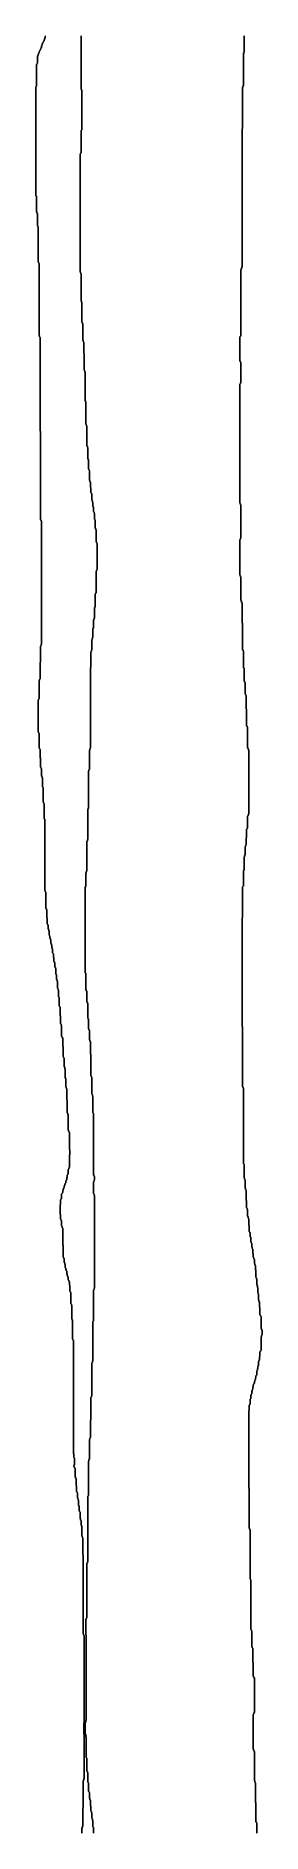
# Model space of a CAD drawing. Header units: metres. Extents: x -226 to 214, y 1 to 3500.
import ezdxf

# ---------------------------------------------------------------- set-up
doc = ezdxf.new("R2010")
doc.units = ezdxf.units.M
for name, color, linetype in [('Curve_Exist', 63, 'Continuous'), ('CuttingCurve_A', 10, 'Continuous'), ('CuttingCurve_B', 30, 'Continuous')]:
    doc.layers.add(name, color=color, linetype=linetype)

msp = doc.modelspace()

# ---------------------------------------------------------------- linework, layer by layer
at = {"layer": 'Curve_Exist'}
for points in [[(-207, 3499.8), (-208, 3498.8), (-208, 3496.8), (-209, 3495.8), (-209, 3493.8), (-210, 3492.8), (-210, 3490.8), (-211, 3489.8), (-211, 3487.8), (-213, 3485.8), (-213, 3484.8), (-214, 3483.8), (-214, 3481.8), (-215, 3480.8), (-215, 3477.8), (-216, 3476.8), (-216, 3475.8), (-217, 3474.8), (-217, 3472.8), (-219, 3470.8), (-219, 3469.8), (-220, 3468.8), (-220, 3466.8), (-221, 3465.8), (-221, 3464.8), (-222, 3463.8), (-222, 3461.8), (-223, 3460.8), (-223, 3446.8), (-224, 3445.8), (-224, 3444.8), (-225, 3443.8), (-225, 3401.8), (-226, 3400.8), (-226, 3188.8), (-225, 3187.8), (-225, 3157.8), (-224, 3156.8), (-224, 3154.8), (-223, 3153.8), (-223, 3129.8), (-222, 3128.8), (-222, 3060.8), (-221, 3059.8), (-221, 3057.8), (-220, 3056.8), (-220, 2916.8), (-219, 2915.8), (-219, 2913.8), (-218, 2912.8), (-218, 2730.8), (-217, 2729.8), (-217, 2557.8), (-216, 2556.8), (-216, 2555.8), (-215, 2554.8), (-215, 2315.8), (-216, 2314.8), (-216, 2312.8), (-217, 2311.8), (-217, 2280.8), (-218, 2279.8), (-218, 2247.8), (-219, 2246.8), (-219, 2245.8), (-220, 2244.8), (-220, 2209.8), (-221, 2208.8), (-221, 2206.8), (-222, 2205.8), (-222, 2145.8), (-221, 2144.8), (-221, 2142.8), (-220, 2141.8), (-220, 2113.8), (-219, 2112.8), (-219, 2111.8), (-218, 2110.8), (-218, 2094.8), (-217, 2093.8), (-217, 2075.8), (-216, 2074.8), (-216, 2073.8), (-215, 2072.8), (-215, 2058.8), (-214, 2057.8), (-214, 2055.8), (-213, 2054.8), (-213, 2037.8), (-212, 2036.8), (-212, 2008.8), (-211, 2007.8), (-211, 2005.8), (-210, 2004.8), (-210, 1975.8), (-209, 1974.8), (-209, 1836.8), (-208, 1835.8), (-208, 1833.8), (-207, 1832.8), (-207, 1801.8), (-206, 1800.8), (-206, 1799.8), (-205, 1798.8), (-205, 1782.8), (-204, 1781.8), (-204, 1770.8), (-203, 1769.8), (-203, 1768.8), (-202, 1767.8), (-202, 1760.8), (-201, 1759.8), (-201, 1757.8), (-200, 1756.8), (-200, 1748.8), (-199, 1747.8), (-199, 1742.8), (-198, 1741.8), (-198, 1740.8), (-197, 1739.8), (-197, 1732.8), (-196, 1731.8), (-196, 1729.8), (-195, 1728.8), (-195, 1723.8), (-194, 1722.8), (-194, 1714.8), (-192, 1712.8), (-192, 1705.8), (-191, 1704.8), (-191, 1697.8), (-190, 1696.8), (-190, 1695.8), (-189, 1694.8), (-189, 1686.8), (-188, 1685.8), (-188, 1684.8), (-187, 1683.8), (-187, 1672.8), (-186, 1671.8), (-186, 1662.8), (-185, 1661.8), (-185, 1659.8), (-184, 1658.8), (-184, 1645.8), (-183, 1644.8), (-183, 1642.8), (-182, 1641.8), (-182, 1628.8), (-181, 1627.8), (-181, 1611.8), (-180, 1610.8), (-180, 1609.8), (-179, 1608.8), (-179, 1592.8), (-178, 1591.8), (-178, 1576.8), (-177, 1575.8), (-177, 1573.8), (-176, 1572.8), (-176, 1551.8), (-175, 1550.8), (-175, 1549.8), (-174, 1548.8), (-174, 1532.8), (-173, 1531.8), (-173, 1511.8), (-172, 1510.8), (-172, 1509.8), (-171, 1508.8), (-171, 1492.8), (-170, 1491.8), (-170, 1488.8), (-169, 1487.8), (-169, 1470.8), (-168, 1469.8), (-168, 1453.8), (-167, 1452.8), (-167, 1450.8), (-166, 1449.8), (-166, 1427.8), (-165, 1426.8), (-165, 1402.8), (-164, 1401.8), (-164, 1399.8), (-163, 1398.8), (-163, 1368.8), (-162, 1367.8), (-162, 1365.8), (-161, 1364.8), (-161, 1331.8), (-160, 1330.8), (-160, 1321.8), (-161, 1320.8), (-161, 1296.8), (-162, 1295.8), (-162, 1293.8), (-163, 1292.8), (-163, 1284.8), (-164, 1283.8), (-164, 1282.8), (-165, 1281.8), (-165, 1277.8), (-166, 1276.8), (-166, 1272.8), (-167, 1271.8), (-167, 1270.8), (-168, 1269.8), (-168, 1266.8), (-169, 1265.8), (-169, 1264.8), (-170, 1263.8), (-170, 1261.8), (-171, 1260.8), (-171, 1257.8), (-172, 1256.8), (-172, 1255.8), (-173, 1254.8), (-173, 1252.8), (-174, 1251.8), (-174, 1247.8), (-175, 1246.8), (-175, 1245.8), (-176, 1244.8), (-176, 1236.8), (-177, 1235.8), (-177, 1234.8), (-178, 1233.8), (-178, 1224.8), (-179, 1223.8), (-179, 1205.8), (-178, 1204.8), (-178, 1195.8), (-177, 1194.8), (-177, 1193.8), (-176, 1192.8), (-176, 1182.8), (-175, 1181.8), (-175, 1179.8), (-174, 1178.8), (-174, 1145.8), (-173, 1144.8), (-173, 1121.8), (-172, 1120.8), (-172, 1119.8), (-171, 1118.8), (-171, 1111.8), (-170, 1110.8), (-170, 1108.8), (-169, 1107.8), (-169, 1101.8), (-168, 1100.8), (-168, 1097.8), (-167, 1096.8), (-167, 1095.8), (-166, 1094.8), (-166, 1090.8), (-165, 1089.8), (-165, 1085.8), (-164, 1084.8), (-164, 1083.8), (-163, 1082.8), (-163, 1077.8), (-162, 1076.8), (-162, 1074.8), (-161, 1073.8), (-161, 1067.8), (-160, 1066.8), (-160, 1055.8), (-159, 1054.8), (-159, 1053.8), (-158, 1052.8), (-158, 1031.8), (-157, 1030.8), (-157, 1028.8), (-156, 1027.8), (-156, 1000.8), (-155, 999.8), (-155, 962.8), (-154, 961.8), (-154, 960.8), (-153, 959.8), (-153, 739.8), (-152, 738.8), (-152, 731.8), (-151, 730.8), (-151, 717.8), (-152, 716.8), (-152, 714.8), (-151, 713.8), (-151, 711.8), (-150, 710.8), (-150, 694.8), (-149, 693.8), (-149, 691.8), (-148, 690.8), (-148, 677.8), (-147, 676.8), (-147, 665.8), (-146, 664.8), (-146, 663.8), (-145, 662.8), (-145, 652.8), (-144, 651.8), (-144, 649.8), (-143, 648.8), (-143, 638.8), (-142, 637.8), (-142, 628.8), (-141, 627.8), (-141, 626.8), (-140, 625.8), (-140, 613.8), (-139, 612.8), (-139, 609.8), (-138, 608.8), (-138, 599.8), (-137, 598.8), (-137, 579.8), (-136, 578.8), (-136, 576.8), (-135, 575.8), (-135, 542.8), (-134, 541.8), (-134, 387.8), (-133, 386.8), (-133, 385.8), (-132, 384.8), (-132, 215.8), (-133, 214.8), (-133, 193.8), (-132, 192.8), (-132, 106.8), (-133, 105.8), (-133, 103.8), (-134, 102.8), (-134, 50.8), (-135, 49.8), (-135, 13.8), (-136, 12.8), (-136, 10.8), (-137, 9.8), (-137, 0.8)], [(179, 3499.8), (179, 3467.8), (178, 3466.8), (178, 3403.8), (177, 3402.8), (177, 3400.8), (176, 3399.8), (176, 3319.8), (175, 3318.8), (175, 3049.8), (174, 3048.8), (174, 3045.8), (173, 3044.8), (173, 2915.8), (171, 2913.8), (171, 2866.8), (172, 2865.8), (172, 2864.8), (173, 2863.8), (173, 2824.8), (172, 2823.8), (172, 2822.8), (171, 2821.8), (171, 2589.8), (172, 2588.8), (172, 2586.8), (173, 2585.8), (173, 2522.8), (172, 2521.8), (172, 2519.8), (171, 2518.8), (171, 2449.8), (172, 2448.8), (172, 2446.8), (173, 2445.8), (173, 2400.8), (174, 2399.8), (174, 2396.8), (175, 2395.8), (175, 2356.8), (176, 2355.8), (176, 2304.8), (177, 2303.8), (177, 2302.8), (178, 2301.8), (178, 2269.8), (179, 2268.8), (179, 2244.8), (180, 2243.8), (180, 2241.8), (181, 2240.8), (181, 2219.8), (182, 2218.8), (182, 2216.8), (183, 2215.8), (183, 2189.8), (184, 2188.8), (184, 2156.8), (185, 2155.8), (185, 2154.8), (186, 2153.8), (186, 2113.8), (187, 2112.8), (187, 2110.8), (188, 2109.8), (188, 1984.8), (187, 1983.8), (187, 1981.8), (186, 1980.8), (186, 1957.8), (185, 1956.8), (185, 1955.8), (184, 1954.8), (184, 1938.8), (183, 1937.8), (183, 1924.8), (182, 1923.8), (182, 1921.8), (181, 1920.8), (181, 1904.8), (180, 1903.8), (180, 1901.8), (179, 1900.8), (179, 1875.8), (178, 1874.8), (178, 1844.8), (176, 1842.8), (176, 1782.8), (175, 1781.8), (175, 1571.8), (176, 1570.8), (176, 1453.8), (177, 1452.8), (177, 1451.8), (178, 1450.8), (178, 1303.8), (179, 1302.8), (179, 1276.8), (180, 1275.8), (180, 1273.8), (181, 1272.8), (181, 1256.8), (182, 1255.8), (182, 1253.8), (183, 1252.8), (183, 1232.8), (184, 1231.8), (184, 1217.8), (185, 1216.8), (185, 1215.8), (186, 1214.8), (186, 1201.8), (187, 1200.8), (187, 1197.8), (188, 1196.8), (188, 1184.8), (189, 1183.8), (189, 1171.8), (190, 1170.8), (190, 1169.8), (191, 1168.8), (191, 1161.8), (192, 1160.8), (192, 1152.8), (193, 1151.8), (193, 1149.8), (194, 1148.8), (194, 1141.8), (195, 1140.8), (195, 1138.8), (196, 1137.8), (196, 1129.8), (197, 1128.8), (197, 1121.8), (198, 1120.8), (198, 1118.8), (199, 1117.8), (199, 1109.8), (200, 1108.8), (200, 1106.8), (201, 1105.8), (201, 1097.8), (202, 1096.8), (202, 1082.8), (203, 1081.8), (203, 1079.8), (204, 1078.8), (204, 1067.8), (205, 1066.8), (205, 1062.8), (206, 1061.8), (206, 1051.8), (207, 1050.8), (207, 1038.8), (208, 1037.8), (208, 1035.8), (209, 1034.8), (209, 1024.8), (210, 1023.8), (210, 1009.8), (211, 1008.8), (211, 1007.8), (212, 1006.8), (212, 983.8), (213, 982.8), (213, 980.8), (214, 979.8), (214, 970.8), (213, 969.8), (213, 967.8), (212, 966.8), (212, 940.8), (211, 939.8), (211, 938.8), (210, 937.8), (210, 928.8), (209, 927.8), (209, 921.8), (208, 920.8), (208, 919.8), (207, 918.8), (207, 910.8), (206, 909.8), (206, 905.8), (205, 904.8), (205, 901.8), (204, 900.8), (204, 892.8), (202, 890.8), (202, 887.8), (201, 886.8), (201, 883.8), (200, 882.8), (200, 880.8), (199, 879.8), (199, 876.8), (198, 875.8), (198, 874.8), (197, 873.8), (197, 869.8), (196, 868.8), (196, 864.8), (195, 863.8), (195, 861.8), (194, 860.8), (194, 855.8), (193, 854.8), (193, 853.8), (192, 852.8), (192, 846.8), (191, 845.8), (191, 836.8), (190, 835.8), (190, 834.8), (189, 833.8), (189, 823.8), (188, 822.8), (188, 672.8), (189, 671.8), (189, 593.8), (190, 592.8), (190, 591.8), (191, 590.8), (191, 494.8), (192, 493.8), (192, 397.8), (193, 396.8), (193, 395.8), (194, 394.8), (194, 363.8), (195, 362.8), (195, 361.8), (196, 360.8), (196, 333.8), (197, 332.8), (197, 305.8), (198, 304.8), (198, 303.8), (199, 302.8), (199, 235.8), (198, 234.8), (198, 232.8), (197, 231.8), (197, 163.8), (198, 162.8), (198, 160.8), (199, 159.8), (199, 102.8), (200, 101.8), (200, 99.8), (201, 98.8), (201, 60.8), (202, 59.8), (202, 22.8), (203, 21.8), (203, 20.8), (204, 19.8), (204, 0.8)]]:
    msp.add_lwpolyline(points, dxfattribs=at)
at = {"layer": 'CuttingCurve_A'}
msp.add_lwpolyline([(179, 3499.8), (179, 3467.8), (178, 3466.8), (178, 3403.8), (177, 3402.8), (177, 3400.8), (176, 3399.8), (176, 3319.8), (175, 3318.8), (175, 3049.8), (174, 3048.8), (174, 3045.8), (173, 3044.8), (173, 2915.8), (171, 2913.8), (171, 2866.8), (172, 2865.8), (172, 2864.8), (173, 2863.8), (173, 2824.8), (172, 2823.8), (172, 2822.8), (171, 2821.8), (171, 2589.8), (172, 2588.8), (172, 2586.8), (173, 2585.8), (173, 2522.8), (172, 2521.8), (172, 2519.8), (171, 2518.8), (171, 2449.8), (172, 2448.8), (172, 2446.8), (173, 2445.8), (173, 2400.8), (174, 2399.8), (174, 2396.8), (175, 2395.8), (175, 2356.8), (176, 2355.8), (176, 2304.8), (177, 2303.8), (177, 2302.8), (178, 2301.8), (178, 2269.8), (179, 2268.8), (179, 2244.8), (180, 2243.8), (180, 2241.8), (181, 2240.8), (181, 2219.8), (182, 2218.8), (182, 2216.8), (183, 2215.8), (183, 2189.8), (184, 2188.8), (184, 2156.8), (185, 2155.8), (185, 2154.8), (186, 2153.8), (186, 2113.8), (187, 2112.8), (187, 2110.8), (188, 2109.8), (188, 1984.8), (187, 1983.8), (187, 1981.8), (186, 1980.8), (186, 1957.8), (185, 1956.8), (185, 1955.8), (184, 1954.8), (184, 1938.8), (183, 1937.8), (183, 1924.8), (182, 1923.8), (182, 1921.8), (181, 1920.8), (181, 1904.8), (180, 1903.8), (180, 1901.8), (179, 1900.8), (179, 1875.8), (178, 1874.8), (178, 1844.8), (176, 1842.8), (176, 1782.8), (175, 1781.8), (175, 1571.8), (176, 1570.8), (176, 1453.8), (177, 1452.8), (177, 1451.8), (178, 1450.8), (178, 1303.8), (179, 1302.8), (179, 1276.8), (180, 1275.8), (180, 1273.8), (181, 1272.8), (181, 1256.8), (182, 1255.8), (182, 1253.8), (183, 1252.8), (183, 1232.8), (184, 1231.8), (184, 1217.8), (185, 1216.8), (185, 1215.8), (186, 1214.8), (186, 1201.8), (187, 1200.8), (187, 1197.8), (188, 1196.8), (188, 1184.8), (189, 1183.8), (189, 1171.8), (190, 1170.8), (190, 1169.8), (191, 1168.8), (191, 1161.8), (192, 1160.8), (192, 1152.8), (193, 1151.8), (193, 1149.8), (194, 1148.8), (194, 1141.8), (195, 1140.8), (195, 1138.8), (196, 1137.8), (196, 1129.8), (197, 1128.8), (197, 1121.8), (198, 1120.8), (198, 1118.8), (199, 1117.8), (199, 1109.8), (200, 1108.8), (200, 1106.8), (201, 1105.8), (201, 1097.8), (202, 1096.8), (202, 1082.8), (203, 1081.8), (203, 1079.8), (204, 1078.8), (204, 1067.8), (205, 1066.8), (205, 1062.8), (206, 1061.8), (206, 1051.8), (207, 1050.8), (207, 1038.8), (208, 1037.8), (208, 1035.8), (209, 1034.8), (209, 1024.8), (210, 1023.8), (210, 1009.8), (211, 1008.8), (211, 1007.8), (212, 1006.8), (212, 983.8), (213, 982.8), (213, 980.8), (214, 979.8), (214, 970.8), (213, 969.8), (213, 967.8), (212, 966.8), (212, 940.8), (211, 939.8), (211, 938.8), (210, 937.8), (210, 928.8), (209, 927.8), (209, 921.8), (208, 920.8), (208, 919.8), (207, 918.8), (207, 910.8), (206, 909.8), (206, 905.8), (205, 904.8), (205, 901.8), (204, 900.8), (204, 892.8), (202, 890.8), (202, 887.8), (201, 886.8), (201, 883.8), (200, 882.8), (200, 880.8), (199, 879.8), (199, 876.8), (198, 875.8), (198, 874.8), (197, 873.8), (197, 869.8), (196, 868.8), (196, 864.8), (195, 863.8), (195, 861.8), (194, 860.8), (194, 855.8), (193, 854.8), (193, 853.8), (192, 852.8), (192, 846.8), (191, 845.8), (191, 836.8), (190, 835.8), (190, 834.8), (189, 833.8), (189, 823.8), (188, 822.8), (188, 672.8), (189, 671.8), (189, 593.8), (190, 592.8), (190, 591.8), (191, 590.8), (191, 494.8), (192, 493.8), (192, 397.8), (193, 396.8), (193, 395.8), (194, 394.8), (194, 363.8), (195, 362.8), (195, 361.8), (196, 360.8), (196, 333.8), (197, 332.8), (197, 305.8), (198, 304.8), (198, 303.8), (199, 302.8), (199, 235.8), (198, 234.8), (198, 232.8), (197, 231.8), (197, 163.8), (198, 162.8), (198, 160.8), (199, 159.8), (199, 102.8), (200, 101.8), (200, 99.8), (201, 98.8), (201, 60.8), (202, 59.8), (202, 22.8), (203, 21.8), (203, 20.8), (204, 19.8), (204, 0.8)], dxfattribs=at)
at = {"layer": 'CuttingCurve_B'}
msp.add_lwpolyline([(-138, 3499.8), (-138, 3395.8), (-137, 3394.8), (-137, 3316.8), (-138, 3315.8), (-138, 3272.8), (-139, 3271.8), (-139, 3269.8), (-140, 3268.8), (-140, 3040.8), (-139, 3039.8), (-139, 3037.8), (-138, 3036.8), (-138, 2982.8), (-137, 2981.8), (-137, 2942.8), (-136, 2941.8), (-136, 2940.8), (-135, 2939.8), (-135, 2907.8), (-134, 2906.8), (-134, 2904.8), (-133, 2903.8), (-133, 2881.8), (-132, 2880.8), (-132, 2848.8), (-131, 2847.8), (-131, 2845.8), (-130, 2844.8), (-130, 2788.8), (-129, 2787.8), (-129, 2744.8), (-128, 2743.8), (-128, 2741.8), (-127, 2740.8), (-127, 2701.8), (-126, 2700.8), (-126, 2698.8), (-125, 2697.8), (-125, 2675.8), (-124, 2674.8), (-124, 2656.8), (-123, 2655.8), (-123, 2654.8), (-122, 2653.8), (-122, 2634.8), (-121, 2633.8), (-121, 2631.8), (-120, 2630.8), (-120, 2620.8), (-119, 2619.8), (-119, 2610.8), (-118, 2609.8), (-118, 2608.8), (-117, 2607.8), (-117, 2595.8), (-116, 2594.8), (-116, 2591.8), (-115, 2590.8), (-115, 2583.8), (-114, 2582.8), (-114, 2573.8), (-113, 2572.8), (-113, 2570.8), (-112, 2569.8), (-112, 2558.8), (-111, 2557.8), (-111, 2541.8), (-110, 2540.8), (-110, 2539.8), (-109, 2538.8), (-109, 2515.8), (-108, 2514.8), (-108, 2512.8), (-107, 2511.8), (-107, 2460.8), (-108, 2459.8), (-108, 2457.8), (-109, 2456.8), (-109, 2415.8), (-110, 2414.8), (-110, 2413.8), (-111, 2412.8), (-111, 2387.8), (-112, 2386.8), (-112, 2366.8), (-113, 2365.8), (-113, 2363.8), (-114, 2362.8), (-114, 2346.8), (-115, 2345.8), (-115, 2329.8), (-116, 2328.8), (-116, 2325.8), (-117, 2324.8), (-117, 2304.8), (-118, 2303.8), (-118, 2301.8), (-119, 2300.8), (-119, 2270.8), (-120, 2269.8), (-120, 2112.8), (-121, 2111.8), (-121, 2109.8), (-122, 2108.8), (-122, 2071.8), (-123, 2070.8), (-123, 2069.8), (-124, 2068.8), (-124, 1995.8), (-125, 1994.8), (-125, 1935.8), (-126, 1934.8), (-126, 1932.8), (-127, 1931.8), (-127, 1873.8), (-128, 1872.8), (-128, 1870.8), (-129, 1869.8), (-129, 1843.8), (-130, 1842.8), (-130, 1675.8), (-129, 1674.8), (-129, 1643.8), (-128, 1642.8), (-128, 1640.8), (-127, 1639.8), (-127, 1618.8), (-126, 1617.8), (-126, 1616.8), (-125, 1615.8), (-125, 1586.8), (-124, 1585.8), (-124, 1566.8), (-123, 1565.8), (-123, 1564.8), (-122, 1563.8), (-122, 1545.8), (-121, 1544.8), (-121, 1542.8), (-120, 1541.8), (-120, 1517.8), (-119, 1516.8), (-119, 1474.8), (-118, 1473.8), (-118, 1472.8), (-117, 1471.8), (-117, 1439.8), (-116, 1438.8), (-116, 1435.8), (-115, 1434.8), (-115, 1402.8), (-114, 1401.8), (-114, 1281.8), (-113, 1280.8), (-113, 1279.8), (-112, 1278.8), (-112, 1272.8), (-113, 1271.8), (-113, 1269.8), (-114, 1268.8), (-114, 1245.8), (-113, 1244.8), (-113, 1242.8), (-112, 1241.8), (-112, 1061.8), (-113, 1060.8), (-113, 1058.8), (-114, 1057.8), (-114, 997.8), (-115, 996.8), (-115, 920.8), (-116, 919.8), (-116, 916.8), (-117, 915.8), (-117, 852.8), (-118, 851.8), (-118, 849.8), (-119, 848.8), (-119, 804.8), (-120, 803.8), (-120, 770.8), (-121, 769.8), (-121, 767.8), (-122, 766.8), (-122, 728.8), (-123, 727.8), (-123, 725.8), (-124, 724.8), (-124, 657.8), (-125, 656.8), (-125, 529.8), (-126, 528.8), (-126, 526.8), (-127, 525.8), (-127, 419.8), (-128, 418.8), (-128, 417.8), (-129, 416.8), (-129, 386.8), (-128, 385.8), (-128, 220.8), (-129, 219.8), (-129, 216.8), (-130, 215.8), (-130, 193.8), (-129, 192.8), (-129, 188.8), (-128, 187.8), (-128, 147.8), (-127, 146.8), (-127, 121.8), (-126, 120.8), (-126, 118.8), (-125, 117.8), (-125, 99.8), (-124, 98.8), (-124, 82.8), (-123, 81.8), (-123, 80.8), (-122, 79.8), (-122, 68.8), (-121, 67.8), (-121, 65.8), (-120, 64.8), (-120, 53.8), (-119, 52.8), (-119, 43.8), (-118, 42.8), (-118, 40.8), (-117, 39.8), (-117, 29.8), (-116, 28.8), (-116, 25.8), (-115, 24.8), (-115, 12.8), (-114, 11.8), (-114, 0.8)], dxfattribs=at)

doc.saveas('drawing.dxf')
